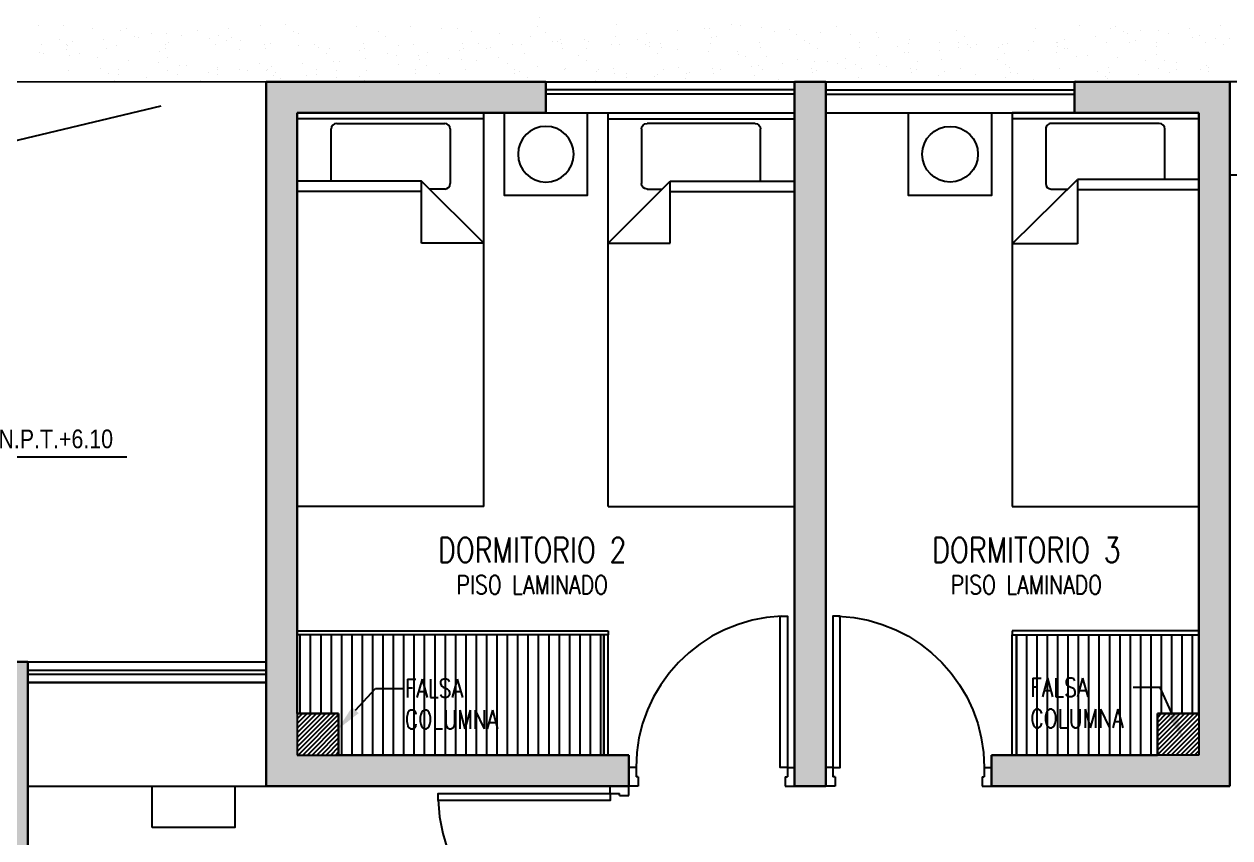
# Model space of a CAD drawing. Header units: millimetres. Extents: x 98 to 155, y -181 to 127.
# Drawn here: x 101.83 to 107.64, y 119.46 to 123.39 of the extents above; entities that cross this region are included whole.
import ezdxf
from ezdxf import colors
from ezdxf.entities.mleader import LeaderData, LeaderLine
from ezdxf.enums import TextEntityAlignment as Align
from ezdxf.math import Vec2, Vec3
from ezdxf.xclip import XClip

# ---------------------------------------------------------------- set-up
doc = ezdxf.new("R2010")
doc.units = ezdxf.units.MM
doc.header["$LTSCALE"] = 15
doc.header["$XCLIPFRAME"] = 2
for name, pattern in [('ACAD_ISO07W100', [3, 0, -3]), ('HIDDEN', [0.375, 0.25, -0.125]), ('HIDDEN2', [0.1875, 0.125, -0.0625]), ('X-REF_DP_Arquitectura$0$HIDDEN', [0.375, 0.25, -0.125])]:
    doc.linetypes.add(name, pattern=pattern)
doc.layers.get('0').update_dxf_attribs({"color": 250})
for name, color, linetype in [('A-HATCH', 250, 'Continuous'), ('A-MOBILIARIO', 250, 'Continuous'), ('A-MURO BAJO', 250, 'Continuous'), ('A-NIVELES-NPT', 252, 'Continuous'), ('A-PROYECCIONES', 250, 'HIDDEN'), ('A-TEXTO-ACABADO PISO', 250, 'Continuous'), ('A_50_TextoAmbiente', 252, 'Continuous'), ('A_50_TextoIndicaciones', 250, 'Continuous'), ('A_50_Vigas', 250, 'X-REF_DP_Arquitectura$0$HIDDEN'), ('A_60_HatchEstructuras', 250, 'Continuous'), ('DLP_MOBILIARIO FIJO', 250, 'Continuous'), ('DLP_VERDE', 250, 'Continuous')]:
    doc.layers.add(name, color=color, linetype=linetype)
doc.layers.add('A-MUROS', color=252, linetype='Continuous', lineweight=30)
doc.layers.add('A_20_Estructuras', color=250, linetype='Continuous', lineweight=18)
doc.styles.add('R80', font='ARIALN.TTF', dxfattribs={"height": 2.03})
doc.styles.add('ROMANS', font='romans.shx', dxfattribs={"width": 0.8})

# ---------------------------------------------------------------- blocks, each defined once
blk = doc.blocks.new('A$C9f73720c')
at = {"layer": 'A-MURO BAJO', "ltscale": 0.5}
blk.add_line((38.6806, 135.043, 0), (36.6799, 126.098, 0), dxfattribs=at)
at = {"layer": 'A-PROYECCIONES'}
blk.add_line((38.8761, 87.8303, 0), (38.1838, 142.0709, 0), dxfattribs=at)
at = {"layer": 'DLP_VERDE', "linetype": 'Continuous'}
for p, q in [((38.66, 134.3313), (38.66, 134.3313)), ((38.6696, 134.3474), (38.6696, 134.3474)), ((38.7044, 134.3333), (38.7044, 134.3333)), ((38.7998, 134.3245), (38.7998, 134.3245)), ((38.5531, 134.2305), (38.5531, 134.2305)), ((38.6262, 134.2097), (38.6262, 134.2097)), ((38.6571, 134.2168), (38.6571, 134.2168)), ((38.6756, 134.2107), (38.6756, 134.2107)), ((38.6791, 134.2139), (38.6791, 134.2139)), ((38.71, 134.2423), (38.71, 134.2423)), ((38.7725, 134.2103), (38.7725, 134.2103)), ((38.6219, 134.1615), (38.6219, 134.1615)), ((38.6867, 134.1832), (38.6867, 134.1832)), ((38.4977, 134.0477), (38.4977, 134.0477)), ((38.5321, 134.0792), (38.5321, 134.0792)), ((38.5856, 134.0808), (38.5856, 134.0808)), ((38.62, 134.031), (38.62, 134.031)), ((38.6644, 134.0329), (38.6644, 134.0329)), ((38.729, 134.0726), (38.729, 134.0726)), ((38.4602, 134.024), (38.4602, 134.024)), ((38.4829, 133.9996), (38.4829, 133.9996)), ((38.505, 133.9967), (38.505, 133.9967)), ((38.624, 133.9811), (38.624, 133.9811)), ((38.5401, 133.9367), (38.5401, 133.9367)), ((38.6884, 133.9437), (38.6884, 133.9437)), ((38.6907, 133.915), (38.6907, 133.915)), ((38.4379, 133.8737), (38.4379, 133.8737)), ((38.6369, 133.8657), (38.6369, 133.8657)), ((38.6467, 133.8828), (38.6467, 133.8828)), ((38.4967, 133.7989), (38.4967, 133.7989)), ((38.643, 133.7995), (38.643, 133.7995)), ((38.4498, 133.7639), (38.4498, 133.7639)), ((38.5127, 133.7519), (38.5127, 133.7519)), ((38.5471, 133.7834), (38.5471, 133.7834)), ((38.5538, 133.7502), (38.5538, 133.7502)), ((38.5758, 133.7473), (38.5758, 133.7473)), ((38.4202, 133.7236), (38.4202, 133.7236)), ((38.459, 133.7027), (38.459, 133.7027)), ((38.58, 133.7306), (38.58, 133.7306)), ((38.6244, 133.7325), (38.6244, 133.7325)), ((38.456, 133.67), (38.456, 133.67)), ((38.5995, 133.6618), (38.5995, 133.6618)), ((38.3535, 133.5714), (38.3535, 133.5714)), ((38.3692, 133.6204), (38.3692, 133.6204)), ((38.398, 133.5733), (38.398, 133.5733)), ((38.6067, 133.5824), (38.6067, 133.5824)), ((38.3796, 133.533), (38.3796, 133.533)), ((38.4017, 133.5301), (38.4017, 133.5301)), ((38.4106, 133.5259), (38.4106, 133.5259)), ((38.5207, 133.5144), (38.5207, 133.5144)), ((38.5589, 133.5329), (38.5589, 133.5329)), ((38.5277, 133.4562), (38.5277, 133.4562)), ((38.5621, 133.4877), (38.5621, 133.4877)), ((38.3802, 133.4232), (38.3802, 133.4232)), ((38.474, 133.4069), (38.474, 133.4069)), ((38.5134, 133.3888), (38.5134, 133.3888)), ((38.54, 133.4302), (38.54, 133.4302)), ((38.5845, 133.4321), (38.5845, 133.4321)), ((38.3672, 133.3881), (38.3672, 133.3881)), ((38.3465, 133.2972), (38.3465, 133.2972)), ((38.3498, 133.2931), (38.3498, 133.2931)), ((38.358, 133.2729), (38.358, 133.2729)), ((38.3842, 133.3246), (38.3842, 133.3246)), ((38.4505, 133.2835), (38.4505, 133.2835)), ((38.4725, 133.2806), (38.4725, 133.2806)), ((38.5667, 133.282), (38.5667, 133.282)), ((38.296, 133.2438), (38.296, 133.2438)), ((38.3136, 133.271), (38.3136, 133.271)), ((38.3265, 133.2592), (38.3265, 133.2592)), ((38.47, 133.251), (38.47, 133.251)), ((38.5428, 133.1604), (38.5428, 133.1604)), ((38.2811, 133.1151), (38.2811, 133.1151)), ((38.3402, 133.1228), (38.3402, 133.1228)), ((38.4294, 133.1221), (38.4294, 133.1221)), ((38.489, 133.1111), (38.489, 133.1111)), ((38.5001, 133.1298), (38.5001, 133.1298)), ((38.2763, 133.0663), (38.2763, 133.0663)), ((38.2984, 133.0634), (38.2984, 133.0634)), ((38.4174, 133.0478), (38.4174, 133.0478)), ((38.3648, 132.9973), (38.3648, 132.9973)), ((38.3992, 133.0289), (38.3992, 133.0289)), ((38.2376, 132.9773), (38.2376, 132.9773)), ((38.2736, 132.9706), (38.2736, 132.9706)), ((38.3111, 132.9481), (38.3111, 132.9481)), ((38.318, 132.9726), (38.318, 132.9726)), ((38.3839, 132.978), (38.3839, 132.978)), ((38.2213, 132.8658), (38.2213, 132.8658)), ((38.1868, 132.8343), (38.1868, 132.8343)), ((38.197, 132.8484), (38.197, 132.8484)), ((38.2432, 132.8306), (38.2432, 132.8306)), ((38.3002, 132.8225), (38.3002, 132.8225)), ((38.3405, 132.8402), (38.3405, 132.8402)), ((38.3472, 132.8169), (38.3472, 132.8169)), ((38.3692, 132.814), (38.3692, 132.814)), ((38.4601, 132.8294), (38.4601, 132.8294)), ((38.2998, 132.7113), (38.2998, 132.7113)), ((38.3798, 132.7016), (38.3798, 132.7016)), ((38.4142, 132.7331), (38.4142, 132.7331)), ((38.2336, 132.6702), (38.2336, 132.6702)), ((38.278, 132.6722), (38.278, 132.6722)), ((38.3261, 132.6523), (38.3261, 132.6523)), ((38.1731, 132.5997), (38.1731, 132.5997)), ((38.1951, 132.5968), (38.1951, 132.5968)), ((38.3141, 132.5811), (38.3141, 132.5811)), ((38.4027, 132.5742), (38.4027, 132.5742)), ((38.2019, 132.5385), (38.2019, 132.5385)), ((38.2363, 132.57), (38.2363, 132.57)), ((38.2544, 132.5672), (38.2544, 132.5672)), ((38.2602, 132.5221), (38.2602, 132.5221)), ((38.1481, 132.4893), (38.1481, 132.4893)), ((38.211, 132.4294), (38.211, 132.4294)), ((38.3572, 132.4301), (38.3572, 132.4301)), ((38.1399, 132.3639), (38.1399, 132.3639)), ((38.1936, 132.3699), (38.1936, 132.3699)), ((38.238, 132.3718), (38.238, 132.3718)), ((38.2439, 132.3502), (38.2439, 132.3502)), ((38.266, 132.3473), (38.266, 132.3473)), ((38.3411, 132.3566), (38.3411, 132.3566)), ((38.1703, 132.3005), (38.1703, 132.3005)), ((38.3138, 132.2923), (38.3138, 132.2923)), ((38.2169, 132.2428), (38.2169, 132.2428)), ((38.2513, 132.2743), (38.2513, 132.2743)), ((38.1632, 132.1935), (38.1632, 132.1935)), ((38.2202, 132.2217), (38.2202, 132.2217)), ((38.0698, 132.133), (38.0698, 132.133)), ((38.0734, 132.1112), (38.0734, 132.1112)), ((38.0918, 132.1301), (38.0918, 132.1301)), ((38.1249, 132.1564), (38.1249, 132.1564)), ((38.2108, 132.1144), (38.2108, 132.1144)), ((38.2732, 132.1634), (38.2732, 132.1634)), ((38.0389, 132.0797), (38.0389, 132.0797)), ((38.1536, 132.0695), (38.1536, 132.0695)), ((38.198, 132.0714), (38.198, 132.0714)), ((38.0814, 132.0186), (38.0814, 132.0186)), ((38.2277, 132.0193), (38.2277, 132.0193)), ((38.2319, 131.947), (38.2319, 131.947)), ((38.2663, 131.9785), (38.2663, 131.9785)), ((38.0366, 131.8972), (38.0366, 131.8972)), ((38.0408, 131.8898), (38.0408, 131.8898)), ((38.1406, 131.8836), (38.1406, 131.8836)), ((38.1627, 131.8807), (38.1627, 131.8807)), ((38.1782, 131.8977), (38.1782, 131.8977)), ((38.1802, 131.9213), (38.1802, 131.9213)), ((38.1843, 131.8815), (38.1843, 131.8815)), ((37.9537, 131.7621), (37.9537, 131.7621)), ((38.054, 131.7839), (38.054, 131.7839)), ((38.0884, 131.8155), (38.0884, 131.8155)), ((38.1136, 131.7691), (38.1136, 131.7691)), ((38.158, 131.771), (38.158, 131.771)), ((37.9954, 131.7456), (37.9954, 131.7456)), ((38.0002, 131.7347), (38.0002, 131.7347)), ((38.1436, 131.7527), (38.1436, 131.7527)), ((37.9665, 131.6664), (37.9665, 131.6664)), ((37.9885, 131.6635), (37.9885, 131.6635)), ((38.1075, 131.6478), (38.1075, 131.6478)), ((37.9315, 131.6118), (37.9315, 131.6118)), ((37.9519, 131.6078), (37.9519, 131.6078)), ((38.0982, 131.6085), (38.0982, 131.6085)), ((38.1402, 131.6209), (38.1402, 131.6209)), ((38.1932, 131.602), (38.1932, 131.602)), ((37.9113, 131.479), (37.9113, 131.479)), ((38.0548, 131.4707), (38.0548, 131.4707)), ((38.069, 131.4882), (38.069, 131.4882)), ((38.1034, 131.5197), (38.1034, 131.5197)), ((38.118, 131.4707), (38.118, 131.4707)), ((37.9137, 131.4617), (37.9137, 131.4617)), ((37.9333, 131.4306), (37.9333, 131.4306)), ((38.0152, 131.4389), (38.0152, 131.4389)), ((38.0373, 131.4169), (38.0373, 131.4169)), ((38.0594, 131.414), (38.0594, 131.414)), ((38.0736, 131.4687), (38.0736, 131.4687)), ((37.9255, 131.3566), (37.9255, 131.3566)), ((37.8471, 131.3095), (37.8471, 131.3095)), ((37.8658, 131.3348), (37.8658, 131.3348)), ((37.891, 131.3251), (37.891, 131.3251)), ((37.8915, 131.3115), (37.8915, 131.3115)), ((38.0141, 131.3419), (38.0141, 131.3419)), ((38.1002, 131.3206), (38.1002, 131.3206)), ((37.8224, 131.1971), (37.8224, 131.1971)), ((37.8632, 131.1997), (37.8632, 131.1997)), ((37.8852, 131.1968), (37.8852, 131.1968)), ((37.9687, 131.1977), (37.9687, 131.1977)), ((38.0042, 131.1811), (38.0042, 131.1811)), ((38.084, 131.1924), (38.084, 131.1924)), ((37.8737, 131.1614), (37.8737, 131.1614)), ((38.0303, 131.1432), (38.0303, 131.1432)), ((38.0336, 131.1683), (38.0336, 131.1683)), ((38.078, 131.1703), (38.078, 131.1703)), ((37.8071, 131.0091), (37.8071, 131.0091)), ((37.8515, 131.0111), (37.8515, 131.0111)), ((37.9061, 131.0294), (37.9061, 131.0294)), ((37.9252, 131.06), (37.9252, 131.06)), ((37.9405, 131.0609), (37.9405, 131.0609)), ((38.0602, 131.0202), (38.0602, 131.0202)), ((38.0715, 131.0606), (38.0715, 131.0606)), ((37.83, 130.9639), (37.83, 130.9639)), ((37.8523, 130.9801), (37.8523, 130.9801)), ((37.934, 130.9502), (37.934, 130.9502)), ((37.9561, 130.9473), (37.9561, 130.9473)), ((37.7625, 130.8978), (37.7625, 130.8978)), ((37.8846, 130.9311), (37.8846, 130.9311)), ((38.0281, 130.9229), (38.0281, 130.9229)), ((37.8338, 130.861), (37.8338, 130.861)), ((37.9936, 130.868), (37.9936, 130.868)), ((37.8392, 130.7869), (37.8392, 130.7869)), ((37.9874, 130.794), (37.9874, 130.794)), ((37.7599, 130.733), (37.7599, 130.733)), ((37.7819, 130.7301), (37.7819, 130.7301)), ((37.9009, 130.7145), (37.9009, 130.7145)), ((37.9211, 130.7336), (37.9211, 130.7336)), ((37.9555, 130.7651), (37.9555, 130.7651)), ((37.7671, 130.7088), (37.7671, 130.7088)), ((37.8115, 130.7107), (37.8115, 130.7107)), ((37.8673, 130.6843), (37.8673, 130.6843)), ((37.7775, 130.6021), (37.7775, 130.6021)), ((37.7957, 130.6492), (37.7957, 130.6492)), ((37.942, 130.6498), (37.942, 130.6498)), ((37.7431, 130.5705), (37.7431, 130.5705)), ((37.7938, 130.5606), (37.7938, 130.5606)), ((37.9536, 130.5676), (37.9536, 130.5676)), ((37.6894, 130.5213), (37.6894, 130.5213)), ((37.7267, 130.4973), (37.7267, 130.4973)), ((37.7551, 130.5203), (37.7551, 130.5203)), ((37.8307, 130.4836), (37.8307, 130.4836)), ((37.8528, 130.4807), (37.8528, 130.4807)), ((37.8985, 130.5121), (37.8985, 130.5121)), ((37.7096, 130.3762), (37.7096, 130.3762)), ((37.7271, 130.4084), (37.7271, 130.4084)), ((37.7715, 130.4103), (37.7715, 130.4103)), ((37.8579, 130.3832), (37.8579, 130.3832)), ((37.8824, 130.3886), (37.8824, 130.3886)), ((37.7926, 130.3063), (37.7926, 130.3063)), ((37.6566, 130.2664), (37.6566, 130.2664)), ((37.6786, 130.2635), (37.6786, 130.2635)), ((37.7538, 130.2602), (37.7538, 130.2602)), ((37.7582, 130.2748), (37.7582, 130.2748)), ((37.7976, 130.2478), (37.7976, 130.2478)), ((37.6662, 130.2384), (37.6662, 130.2384)), ((37.7044, 130.2255), (37.7044, 130.2255)), ((37.8125, 130.2391), (37.8125, 130.2391)), ((37.6146, 130.1432), (37.6146, 130.1432)), ((37.5802, 130.1117), (37.5802, 130.1117)), ((37.6256, 130.1095), (37.6256, 130.1095)), ((37.6871, 130.108), (37.6871, 130.108)), ((37.7316, 130.1099), (37.7316, 130.1099)), ((37.769, 130.1013), (37.769, 130.1013)), ((37.6234, 130.0306), (37.6234, 130.0306)), ((37.7275, 130.0169), (37.7275, 130.0169)), ((37.5801, 129.9654), (37.5801, 129.9654)), ((37.7138, 129.9598), (37.7138, 129.9598)), ((37.7284, 129.9724), (37.7284, 129.9724)), ((37.7495, 130.014), (37.7495, 130.014)), ((37.7732, 129.979), (37.7732, 129.979)), ((37.8076, 130.0105), (37.8076, 130.0105)), ((37.7194, 129.9298), (37.7194, 129.9298)), ((37.6296, 129.8475), (37.6296, 129.8475)), ((37.5367, 129.8276), (37.5367, 129.8276)), ((37.5533, 129.7997), (37.5533, 129.7997)), ((37.5753, 129.7968), (37.5753, 129.7968)), ((37.5952, 129.8159), (37.5952, 129.8159)), ((37.6472, 129.8076), (37.6472, 129.8076)), ((37.6829, 129.8283), (37.6829, 129.8283)), ((37.6916, 129.8096), (37.6916, 129.8096)), ((37.5415, 129.7667), (37.5415, 129.7667)), ((37.6943, 129.7812), (37.6943, 129.7812)), ((37.496, 129.6987), (37.496, 129.6987)), ((37.6395, 129.6905), (37.6395, 129.6905)), ((37.6738, 129.6595), (37.6738, 129.6595)), ((37.7345, 129.634), (37.7345, 129.634)), ((37.5202, 129.564), (37.5202, 129.564)), ((37.5989, 129.5616), (37.5989, 129.5616)), ((37.6242, 129.5503), (37.6242, 129.5503)), ((37.6447, 129.5517), (37.6447, 129.5517)), ((37.4473, 129.5003), (37.4473, 129.5003)), ((37.6072, 129.5072), (37.6072, 129.5072)), ((37.6103, 129.5202), (37.6103, 129.5202)), ((37.6462, 129.5474), (37.6462, 129.5474)), ((37.6516, 129.5092), (37.6516, 129.5092)), ((37.5565, 129.4709), (37.5565, 129.4709)), ((37.4667, 129.3887), (37.4667, 129.3887)), ((37.5534, 129.4175), (37.5534, 129.4175)), ((37.7017, 129.4245), (37.7017, 129.4245)), ((37.4251, 129.35), (37.4251, 129.35)), ((37.4323, 129.3571), (37.4323, 129.3571)), ((37.45, 129.3331), (37.45, 129.3331)), ((37.472, 129.3302), (37.472, 129.3302)), ((37.6338, 129.3591), (37.6338, 129.3591)), ((37.51, 129.2797), (37.51, 129.2797)), ((37.591, 129.3145), (37.591, 129.3145)), ((37.6563, 129.2804), (37.6563, 129.2804)), ((37.5672, 129.2069), (37.5672, 129.2069)), ((37.6116, 129.2088), (37.6116, 129.2088)), ((37.6253, 129.2244), (37.6253, 129.2244)), ((37.6597, 129.256), (37.6597, 129.256)), ((37.4073, 129.1999), (37.4073, 129.1999)), ((37.4694, 129.1508), (37.4694, 129.1508)), ((37.5715, 129.1752), (37.5715, 129.1752)), ((37.6128, 129.1426), (37.6128, 129.1426)), ((37.4169, 129.0973), (37.4169, 129.0973)), ((37.4817, 129.0929), (37.4817, 129.0929)), ((37.3407, 129.0477), (37.3407, 129.0477)), ((37.3851, 129.0496), (37.3851, 129.0496)), ((37.4473, 129.0614), (37.4473, 129.0614)), ((37.5209, 129.0836), (37.5209, 129.0836)), ((37.5429, 129.0807), (37.5429, 129.0807)), ((37.5938, 129.0587), (37.5938, 129.0587)), ((37.3936, 129.0121), (37.3936, 129.0121)), ((37.4239, 129.0067), (37.4239, 129.0067)), ((37.5722, 129.0137), (37.5722, 129.0137)), ((37.3467, 128.8664), (37.3467, 128.8664)), ((37.3673, 128.8995), (37.3673, 128.8995)), ((37.3687, 128.8635), (37.3687, 128.8635)), ((37.3805, 128.8689), (37.3805, 128.8689)), ((37.5267, 128.8696), (37.5267, 128.8696)), ((37.5272, 128.9065), (37.5272, 128.9065)), ((37.5716, 128.9084), (37.5716, 128.9084)), ((37.4877, 128.8478), (37.4877, 128.8478)), ((37.4968, 128.7971), (37.4968, 128.7971)), ((37.4624, 128.7656), (37.4624, 128.7656)), ((37.5538, 128.7583), (37.5538, 128.7583)), ((37.4833, 128.7318), (37.4833, 128.7318))]:
    blk.add_line(p, q, dxfattribs=at)
at = {"style": 'R80'}
for height, rotation, p in [(0.09, 0.00902, (39.554, 141.0046, 0)), (0.09, 0.00902, (45.7984, 139.3226, 0)), (0.09, 0.00902, (50.4634, 135.3578, 0)), (0.09, 0.00902, (41.9784, 129.0436, 0)), (0.09, 0.00902, (37.8409, 128.6089, 0)), (0.09, 0.00902, (35.483, 116.3582, 0)), (0.09, 0.00902, (63.0395, 116.3253, 0)), (0.09, 0.00902, (38.5607, 113.6321, 0)), (0.09, 0.00902, (45.1292, 84.3757, 0)), (0.09, 0.00902, (43.9111, 83.9335, 0)), (0.09, 0.00902, (43.1485, 83.401, 0)), (0.09, 0.00902, (28.0067, 80.1071, 0)), (0.09, 0.00902, (44.3753, 79.9046, 0)), (0.09, 0.00902, (55.151, 79.2173, 0)), (0.09, 0.00902, (38.2608, 76.0049)), (0.09, 0.00902, (39.0036, 75.5558)), (0.09, 0.00902, (27.5137, 75.2133, 0)), (0.09, 0.00902, (27.5137, 75.2133, 0)), (0.09, 0.00902, (39.8519, 75.1543)), (0.09, 0.00902, (25.3599, 70.2709, 0)), (0.09, 0.00902, (32.1646, 69.192, 0)), (0.09, 0.00902, (32.1646, 69.192, 0)), (0.09, 0.00902, (26.9947, 68.6392, 0)), (0.09, 0.00902, (59.8504, 67.3859, 0)), (0.09, 0.00902, (24.839, 65.5107, 0)), (0.09, 0.00902, (24.839, 65.5107, 0)), (0.09, 0.00902, (33.5008, 60.261, 0)), (0.09, 0.00902, (33.5008, 60.261, 0)), (0.09, 347.39076, (17.1069, 59.2726, 0)), (0.09, 0.00902, (26.4708, 59.2035, 0)), (0.09, 0.00902, (26.4708, 59.2035, 0)), (0.09, 0.00902, (23.1216, 58.7685, 0)), (0.09, 0.00902, (23.1216, 58.7685, 0)), (0.09, 0.00902, (27.6632, 55.3959, 0)), (0.09, 0.00902, (27.6632, 55.3959, 0)), (0.09, 0.00902, (22.2239, 54.9818, 0)), (0.09, 0.00902, (22.2239, 54.9818, 0)), (0.09, 0.00902, (65.7174, 53.5803, 0)), (0.09, 0.00902, (38.377, 51.7166, 0)), (0.09, 0.00902, (38.377, 51.7166, 0)), (0.09, 0.00902, (21.0294, 51.3767, 0)), (0.09, 0.00902, (21.0294, 51.3767, 0)), (0.09, 0.00902, (29.4091, 50.8876, 0)), (0.09, 0.00902, (29.4091, 50.8876, 0)), (0.09, 0.00902, (22.5184, 48.0808, 0)), (0.09, 0.00902, (22.5184, 48.0808, 0)), (0.09, 0.00902, (32.8305, 47.9478, 0)), (0.09, 0.00902, (38.6414, 47.9238, 0)), (0.09, 1.55763, (45.5013, 47.0033, 0)), (0.09, 1.55763, (45.5013, 47.0033, 0)), (0.09, 1.55763, (42.9613, 45.8781, 0)), (0.09, 0.00902, (31.2252, 43.4352, 0)), (0.09, 0.00902, (31.2252, 43.4352, 0)), (0.09, 0.00902, (24.8291, 43.3056, 0)), (0.09, 0.00902, (24.8291, 43.3056, 0)), (0.09, 0.00902, (28.8684, 42.6092, 0)), (0.09, 0.00902, (28.8684, 42.6092, 0)), (0.09, 0.00902, (46.0815, 42.4048, 0)), (0.09, 0.00902, (19.0307, 42.0559, 0)), (0.09, 0.00902, (19.0307, 42.0559, 0)), (0.09, 0.00902, (70.9067, 41.0329, 0)), (0.09, 0.00902, (22.7765, 38.7407, 0)), (0.09, 0.00902, (22.7765, 38.7407, 0)), (0.09, 0.00902, (17.8952, 37.4624, 0)), (0.09, 0.00902, (17.8952, 37.4624, 0)), (0.09, 0.00902, (25.8226, 33.2142, 0)), (0.09, 0.00902, (21.5027, 31.2754, 0)), (0.1403, 0.00902, (43.0178, 29.8778, 0)), (0.09, 0.00902, (24.3978, 29.2659, 0)), (0.09, 0.00902, (49.7565, 29.0287, 0)), (0.09, 0.00902, (16.51, 28.4123, 0)), (0.09, 0.00902, (16.51, 28.4123, 0)), (0.09, 0.00902, (40.7946, 24.893, 0)), (0.09, 0.00902, (18.1268, 23.6374, 0)), (0.09, 0.00902, (20.346, 20.3291, 0)), (0.09, 0.00902, (38.3365, 19.4632, 0)), (0.09, 0.00902, (18.2869, 15.9828, 0)), (0.09, 0.00902, (36.6694, 12.5977, 0)), (0.09, 337.79984, (24.7536, 11.2334, 0)), (0.09, 0.00902, (33.5928, 10.3508, 0)), (0.09, 337.79984, (21.6109, 10.1247, 0)), (0.09, 337.79984, (16.5605, 9.5998, 0)), (0.09, 337.79984, (29.9414, 8.9534, 0)), (0.09, 337.79984, (31.6402, 7.9561, 0)), (0.09, 337.79984, (26.736, 7.7966, 0)), (0.09, 337.79984, (32.0288, 7.0232, 0)), (0.09, 0.00902, (16.5347, 5.5678, 0)), (0.09, 0.00902, (23.3239, 5.5763, 0)), (0.09, 0.00902, (34.4718, 3.6379, 0))]:
    blk.add_attdef('N.P.T.+0.00', text='', height=height, rotation=rotation, dxfattribs=at).set_placement(p, align=Align.MIDDLE_CENTER)
for p in [(49.9263, 138.2431, 0), (56.6904, 136.252, 0), (60.5336, 135.5237, 0), (42.6322, 135.1839), (58.3591, 133.6514, 0), (46.2516, 126.9171), (67.6439, 125.1529), (62.2762, 107.4327), (41.3341, 103.0918, 0), (58.4477, 100.4887, -0.2526), (35.1548, 97.8545, 0), (58.3053, 94.9071, 0), (31.2618, 93.9445, 0), (38.1161, 91.318), (54.6279, 88.218, 0), (17.9393, 86.8861, 0), (34.7444, 85.6148, 0), (54.6869, 83.8861, 0), (35.5048, 81.4636, 0), (34.6534, 76.9929, 0), (59.6668, 73.2509), (40.4113, 65.8421, 0), (43.5611, 65.2125, 0), (64.4681, 61.3857), (43.9111, 51.4927, 0), (32.9744, 51.0828, 0), (48.0327, 50.0735, 0), (69.3242, 50.0814, 0), (52.9599, 39.4701, 0), (74.4159, 35.7467, 0)]:
    blk.add_attdef('N.P.T.+0.00', text='', height=0.2109, dxfattribs=at).set_placement(p, align=Align.MIDDLE_CENTER)
blk = doc.blocks.new('ESTRUC_P1')
at = {"layer": 'A_60_HatchEstructuras'}
h = blk.add_hatch(color=256, dxfattribs=at)
h.dxf.hatch_style = 1
h.paths.add_polyline_path([(4.65, 0), (3.9, 0), (3.9, -0.15), (4.5, -0.15), (4.5, -3.25), (3.5, -3.25), (3.5, -3.4), (4.65, -3.4)])
h.paths.add_polyline_path([(2.7, 0), (2.55, 0), (2.55, -3.4), (2.7, -3.4)])
h.paths.add_polyline_path([(1.75, -3.25), (0.15, -3.25), (0.15, -0.15), (1.35, -0.15), (1.35, 0), (0, 0), (0, -3.4), (1.75, -3.4)])
h = blk.add_hatch(color=256, dxfattribs=at)
h.dxf.hatch_style = 1
h.paths.add_polyline_path([(7.5001, -6.85), (4.65, -6.85), (4.65, -4.3), (4.5, -4.3), (4.5, -6.85), (1.75, -6.85), (1.75, -6.25), (1.6, -6.25), (1.6, -6.85), (-1.15, -6.85), (-1.15, -2.8), (-1.35, -2.8), (-1.35, -11.05), (-1.15, -11.05), (-1.15, -7), (1.6, -7), (1.6, -7.6), (1.75, -7.6), (1.75, -7), (4.5, -7), (4.5, -9.55), (4.65, -9.55), (4.65, -7), (7.5001, -7)])
h.paths.add_polyline_path([(3.3, -4.45), (3.75, -4.45), (3.75, -4.3), (1.6, -4.3), (1.6, -5.5), (1.7468, -5.5), (1.75, -5.5), (1.75, -4.45), (3.1, -4.45), (3.1, -6.05), (3.3, -6.05)], flags=17)
h.paths.add_polyline_path([(3.3, -7.8), (3.1, -7.8), (3.1, -9.4), (1.75, -9.4), (1.75, -8.35), (1.6, -8.35), (1.6, -9.55), (3.75, -9.55), (3.75, -9.4), (3.3, -9.4)], flags=17)
at = {"layer": 'A_20_Estructuras'}
for points in [[(1.75, -3.25), (0.15, -3.25), (0.15, -0.15), (1.35, -0.15), (1.35, 0), (0, 0), (0, -3.4), (1.75, -3.4)], [(2.7, 0), (2.55, 0), (2.55, -3.4), (2.7, -3.4)], [(4.65, 0), (3.9, 0), (3.9, -0.15), (4.5, -0.15), (4.5, -3.25), (3.5, -3.25), (3.5, -3.4), (4.65, -3.4)], [(7.5001, -6.85), (4.65, -6.85), (4.65, -4.3), (4.5, -4.3), (4.5, -6.85), (1.75, -6.85), (1.75, -6.25), (1.6, -6.25), (1.6, -6.85), (-1.15, -6.85), (-1.15, -2.8), (-1.35, -2.8), (-1.35, -11.05), (-1.15, -11.05), (-1.15, -7), (1.6, -7), (1.6, -7.6), (1.75, -7.6), (1.75, -7), (4.5, -7), (4.5, -9.55), (4.65, -9.55), (4.65, -7), (7.5001, -7)]]:
    blk.add_lwpolyline(points, close=True, dxfattribs=at)
at = {"layer": 'A_50_Vigas'}
for p, q in [((2.7, 0), (3.9, 0)), ((1.35, 0), (2.55, 0)), ((4.65, -0.45), (7.35, -0.45)), ((-1.15, -2.8), (0, -2.8))]:
    blk.add_line(p, q, dxfattribs=at)
blk = doc.blocks.new('A$C77AB7FBD')
at = {"linetype": 'Continuous'}
for p, q in [((0, 0), (0, 1.9)), ((0.9, 1.9), (0, 1.9)), ((0.9, 1.87), (0, 1.87)), ((0.9, 0), (0.9, 1.9)), ((0.164, 1.57), (0.164, 1.8219)), ((0.1908, 1.8487), (0.7119, 1.8487)), ((0.7386, 1.8219), (0.7386, 1.5585)), ((0.6, 1.57), (0, 1.57)), ((0.6, 1.52), (0, 1.52)), ((0.6, 1.27), (0.6, 1.57)), ((0.9, 1.27), (0.6, 1.57)), ((0.7119, 1.5317), (0.6383, 1.5317)), ((0.9, 1.27), (0.6, 1.27)), ((0.9, 0), (0, 0))]:
    blk.add_line(p, q, dxfattribs=at)
for centre, start, end in [((0.1908, 1.8219), 90, 180), ((0.7119, 1.8219), 0, 90), ((0.7119, 1.5585), 270, 0)]:
    blk.add_arc(centre, 0.0267, start, end, dxfattribs=at)
blk = doc.blocks.new('A$C2EBA15F5')
blk.add_lwpolyline([(0, 0.4), (0, 0), (0.4, 0), (0.4, 0.4)], close=True)
blk.add_circle((0.2, 0.2), 0.1344)
blk = doc.blocks.new('CAMA PROYECCION')
for p, q in [((37.495, 40.6423, 0), (37.495, 38.771, 0)), ((38.3949, 40.6423, 0), (37.495, 40.6423, 0)), ((38.3949, 38.771, 0), (38.3949, 40.6423, 0)), ((38.0806, 39.3741, 0), (38.3949, 39.3741, 0)), ((38.3949, 39.3741, 0), (38.0806, 39.0644, 0)), ((38.0806, 39.0644, 0), (38.0806, 39.3741, 0)), ((38.0806, 39.1133, 0), (37.495, 39.1133, 0)), ((38.2069, 39.1106, 0), (38.1275, 39.1106, 0)), ((37.495, 39.0644, 0), (38.0806, 39.0644, 0)), ((37.659, 39.0644, 0), (37.659, 38.8203, 0)), ((38.2336, 38.8203, 0), (38.2336, 39.0838, 0)), ((37.495, 38.7423, 0), (37.495, 38.9974, 0)), ((38.3949, 38.7423, 0), (38.3949, 38.9974, 0)), ((37.495, 38.771, 0), (38.3949, 38.771, 0)), ((37.6857, 38.7936, 0), (38.2069, 38.7936, 0)), ((37.495, 38.7423, 0), (38.3949, 38.7423, 0))]:
    blk.add_line(p, q)
at = {"elevation": 0}
blk.add_lwpolyline([(38.495, 38.7423), (38.495, 39.1423), (38.895, 39.1423), (38.895, 38.7423)], close=True, dxfattribs=at)
blk.add_circle((38.695, 38.9423, 0), 0.1344)
for centre, start, end in [((38.2069, 39.0838, 0), 0, 90), ((37.6857, 38.8203, 0), 180, 270), ((38.2069, 38.8203, 0), 270, 0)]:
    blk.add_arc(centre, 0.0267, start, end)
blk = doc.blocks.new('*U144')
for p, q in [((0.01, 0.755), (0.01, 0.8)), ((0.1, 0.765), (0.055, 0.765)), ((0.055, 0.755), (0.055, 0.765)), ((0.1, 0.765), (0.1, 0.8)), ((0.055, 0.755), (0.01, 0.755)), ((0.055, 0.045), (0.01, 0.045)), ((0.01, 0.045), (0.01, 0)), ((0.055, 0.045), (0.055, 0.035)), ((0.1, 0.035), (0.055, 0.035)), ((0.1, 0.035), (0.1, 0))]:
    blk.add_line(p, q)
blk.add_lwpolyline([(0.83, 0.07), (0.83, 0.035), (0.1, 0.035), (0.1, 0.07)], close=True)
at = {"linetype": 'HIDDEN2'}
blk.add_arc((0.0996, 0.034), 0.731, 2.23015, 89.96723, dxfattribs=at)
blk = doc.blocks.new('*U145')
for p, q in [((0.01, 0.855), (0.01, 0.9)), ((0.1, 0.865), (0.1, 0.9)), ((0.055, 0.855), (0.01, 0.855)), ((0.1, 0.865), (0.055, 0.865)), ((0.055, 0.855), (0.055, 0.865)), ((0.055, 0.045), (0.01, 0.045)), ((0.01, 0.045), (0.01, 0)), ((0.055, 0.045), (0.055, 0.035)), ((0.1, 0.035), (0.055, 0.035)), ((0.1, 0.035), (0.1, 0))]:
    blk.add_line(p, q)
blk.add_lwpolyline([(0.93, 0.07), (0.93, 0.035), (0.1, 0.035), (0.1, 0.07)], close=True)
at = {"linetype": 'HIDDEN2'}
blk.add_arc((0.0995, 0.0339), 0.8311, 2.23015, 89.96723, dxfattribs=at)
blk = doc.blocks.new('SIM NIVEL PLANTA')
at = {"linetype": 'Continuous'}
h = blk.add_hatch(dxfattribs=at)
h.set_pattern_fill('_USER', color=256, scale=0.089997, angle=45, style=0, pattern_type=0)
h.set_pattern_definition([(45, (31854.49523, 23864.84028), (-0.06363728001, 0.06363728001), [])])
h.paths.add_polyline_path([(-17.33, 0), (-15.98, 0, 0.409209), (-17.33, 1.33)])
h.paths.add_polyline_path([(-18.68, 0, 0.004279), (-18.68, -0.02, 0.414214), (-17.33, -1.37), (-17.33, 0)])
for p, q in [((-17.33, -3.58), (-17.33, 3.34)), ((-2, 0), (-20, 0))]:
    blk.add_line(p, q)
blk.add_circle((-17.33, -0.02), 1.35, dxfattribs=at)
at = {"style": 'R80'}
blk.add_attdef('N.P.T.+0.00', text='', height=1.8, dxfattribs=at).set_placement((-8.87, 1.77), align=Align.MIDDLE_CENTER)

msp = doc.modelspace()

# ---------------------------------------------------------------- block references
at = {"linetype": 'ACAD_ISO07W100', "ltscale": 5}
ref = msp.add_blockref('A$C9f73720c', (241.452, 114.8591), dxfattribs=dict(at, rotation=102.6156181418625))
XClip(ref).set_block_clipping_path([(22.1542253106, 140.4101169162), (10.3600901397, 87.7136669306), (29.6608346476, 83.3939150368), (41.4549698184, 136.0903650224)])

# ---------------------------------------------------------------- next in the draw order: hatches: boundary and pattern name
at = {"layer": 'A-HATCH'}
h = msp.add_hatch(dxfattribs=at)
h.set_pattern_fill('ANSI31', color=256, scale=0.005)
h.set_pattern_definition([(45, (51.593203, 83.011606), (-0.01122532, 0.01122532), [])])
h.paths.add_polyline_path([(103.1432, 120.0616), (103.3432, 120.0616), (103.3432, 119.8616), (103.1432, 119.8616)])
h = msp.add_hatch(dxfattribs=at)
h.set_pattern_fill('ANSI31', color=256, scale=0.005)
h.set_pattern_definition([(45, (49.002237, 83.011606), (-0.01122532, 0.01122532), [])])
h.paths.add_polyline_path([(107.4932, 120.0616), (107.2932, 120.0616), (107.2932, 119.8616), (107.4932, 119.8616)])
at = {"layer": 'DLP_MOBILIARIO FIJO'}
h = msp.add_hatch(dxfattribs=at)
h.set_pattern_fill('_USER', color=256, scale=0.05, angle=270, pattern_type=0)
h.set_pattern_definition([(270, (-9440.79165, -4854.15421), (0.05, -9e-18), [])])
h.paths.add_polyline_path([(103.1432, 120.4416), (103.1432, 120.0616), (103.3432, 120.0616), (103.3432, 119.8616), (104.6232, 119.8616), (104.6232, 120.4416)])
h = msp.add_hatch(dxfattribs=at)
h.set_pattern_fill('_USER', color=256, scale=0.05, angle=270, pattern_type=0)
h.set_pattern_definition([(270, (36.613204, 120.44157), (0.05, -9e-18), [])])
h.paths.add_polyline_path([(107.4932, 120.4416), (106.6132, 120.4416), (106.6132, 119.8616), (107.2932, 119.8616), (107.2932, 120.0616), (107.4932, 120.0616)])

# ---------------------------------------------------------------- next in the draw order: linework, layer by layer
msp.add_line((110.3432, 123.1116), (107.6432, 123.1116))
at = {"layer": 'A-MOBILIARIO'}
for points in [[(102.9932, 119.7116), (102.9932, 120.2116), (101.8432, 120.2116), (101.8432, 119.7116)], [(102.4432, 119.5116), (102.4432, 119.7116), (102.8432, 119.7116), (102.8432, 119.5116)]]:
    msp.add_lwpolyline(points, close=True, dxfattribs=at)
at = {"layer": 'A-MURO BAJO'}
for p, q in [((104.3432, 123.1116), (105.5432, 123.1116)), ((105.6932, 123.1116), (106.8932, 123.1116)), ((104.3432, 122.9616), (105.5432, 122.9616)), ((105.6932, 122.9616), (106.8932, 122.9616)), ((101.8432, 120.3116), (102.9932, 120.3116)), ((101.8432, 120.2116), (102.9932, 120.2116))]:
    msp.add_line(p, q, dxfattribs=at)
at = {"layer": 'A-MUROS'}
for p, q in [((104.3432, 123.1116), (102.9932, 123.1116)), ((102.9932, 119.7116), (102.9932, 123.1116)), ((104.3432, 122.9616), (104.3432, 123.1116)), ((105.6932, 123.1116), (105.5432, 123.1116)), ((105.5432, 119.7116), (105.5432, 123.1116)), ((105.6932, 119.7116), (105.6932, 123.1116)), ((107.6432, 123.1116), (106.8932, 123.1116)), ((106.8932, 122.9616), (106.8932, 123.1116)), ((107.6432, 119.7116), (107.6432, 123.1116)), ((104.3432, 122.9616), (103.1432, 122.9616)), ((103.1432, 120.0616), (103.1432, 122.9616)), ((107.4932, 122.9616), (106.8932, 122.9616)), ((107.4932, 120.0616), (107.4932, 122.9616)), ((103.3432, 120.0616), (103.1432, 120.0616)), ((103.3432, 119.8616), (103.3432, 120.0616)), ((107.2932, 119.8616), (107.2932, 120.0616)), ((107.2932, 120.0616), (107.4932, 120.0616)), ((104.7432, 119.8616), (103.3432, 119.8616)), ((104.7432, 119.7116), (104.7432, 119.8616)), ((107.2932, 119.8616), (106.4932, 119.8616)), ((106.4932, 119.7116), (106.4932, 119.8616)), ((104.7432, 119.7116), (102.9932, 119.7116)), ((105.6932, 119.7116), (105.5432, 119.7116)), ((107.6432, 119.7116), (106.4932, 119.7116))]:
    msp.add_line(p, q, dxfattribs=at)
msp.add_lwpolyline([(104.5932, 116.2616), (101.8432, 116.2616), (101.8432, 120.3116), (101.6432, 120.3116), (101.6432, 112.0616), (101.8432, 112.0616), (101.8432, 116.1116), (104.5932, 116.1116)], dxfattribs=at)
at = {"layer": 'DLP_MOBILIARIO FIJO'}
for p, q in [((105.5432, 123.0716), (104.3432, 123.0716)), ((105.5432, 123.0516), (104.3432, 123.0516)), ((105.6932, 123.0716), (106.8932, 123.0716)), ((105.6932, 123.0516), (106.8932, 123.0516)), ((101.8432, 120.2716), (102.9932, 120.2716)), ((101.8432, 120.2516), (102.9932, 120.2516))]:
    msp.add_line(p, q, dxfattribs=at)
at = {"layer": 'DLP_MOBILIARIO FIJO', "elevation": 0}
for points in [[(104.6432, 120.4616), (104.6432, 120.4416), (103.1432, 120.4416), (103.1432, 120.4616)], [(104.6232, 119.8616), (104.6432, 119.8616), (104.6432, 120.4416), (104.6232, 120.4416)], [(106.5932, 120.4616), (106.5932, 120.4416), (107.4932, 120.4416), (107.4932, 120.4616)], [(106.6132, 119.8616), (106.5932, 119.8616), (106.5932, 120.4416), (106.6132, 120.4416)]]:
    msp.add_lwpolyline(points, close=True, dxfattribs=at)
at = {"layer": 'DLP_MOBILIARIO FIJO'}
for points in [[(103.1432, 119.8616), (104.6232, 119.8616), (104.6232, 120.4416), (103.1432, 120.4416)], [(107.4932, 119.8616), (106.6132, 119.8616), (106.6132, 120.4416), (107.4932, 120.4416)]]:
    msp.add_lwpolyline(points, close=True, dxfattribs=at)

# ---------------------------------------------------------------- next in the draw order: block references
msp.add_blockref('ESTRUC_P1', (102.9932, 123.1113))
at = {"layer": 'A-MOBILIARIO'}
msp.add_blockref('A$C77AB7FBD', (103.1432, 121.0616), dxfattribs=at)
at = {"layer": 'A-MOBILIARIO', "extrusion": (0, 0, -1), "zscale": -1}
msp.add_blockref('A$C2EBA15F5', (-104.5432, 122.5616), dxfattribs=at)
at = {"layer": 'A-MOBILIARIO', "xscale": -1}
msp.add_blockref('A$C77AB7FBD', (105.5432, 121.0616), dxfattribs=at)
at = {"layer": 'A-MOBILIARIO'}
for name, p, rotation in [('CAMA PROYECCION', (144.9882, 161.7039, 0), 180), ('*U144', (105.5432, 119.7016), 90.00000000000001), ('*U145', (104.7532, 119.7116), 180)]:
    msp.add_blockref(name, p, dxfattribs=dict(at, rotation=rotation))
at = {"layer": 'A-MOBILIARIO', "xscale": -1, "rotation": 270}
msp.add_blockref('*U144', (105.6932, 119.7016), dxfattribs=at)
at = {"layer": 'A-NIVELES-NPT', "xscale": 0.05, "yscale": 0.05, "zscale": 0.05}
msp.add_blockref('SIM NIVEL PLANTA', (102.4221, 121.2991), dxfattribs=at).add_auto_attribs({'N.P.T.+0.00': 'N.P.T.+6.10'})

# ---------------------------------------------------------------- next in the draw order: texts
at = {"layer": 'A-TEXTO-ACABADO PISO', "char_height": 0.09, "attachment_point": 2, "style": 'ROMANS'}
for insert in [(104.2774, 120.7282), (106.6614, 120.7282)]:
    msp.add_mtext_dynamic_manual_height_columns('PISO LAMINADO', width=1.20225, gutter_width=12.5, heights=[0], dxfattribs=dict(at, insert=insert))
at = {"layer": 'A_50_TextoAmbiente', "style": 'ROMANS', "width": 0.8}
for s, p in [('DORMITORIO 2', (104.2773, 120.7915)), ('DORMITORIO 3', (106.6616, 120.7915))]:
    msp.add_text(s, height=0.12, dxfattribs=at).set_placement(p, align=Align.CENTER)

# ---------------------------------------------------------------- next in the draw order: leaders
at = {"layer": 'A_50_TextoIndicaciones'}
ml = msp.add_multileader_mtext('Standard', dxfattribs=at)
ml.set_content('FALSA COLUMNA', color=256, style='ROMANS')
ml.set_leader_properties(color=7)
ml.build(insert=Vec2(0, 0))
ml.multileader.update_dxf_attribs({"dogleg_length": 1.3073, "arrow_head_size": 0.13, "scale": 0.1})
ctx = ml.context
ctx.base_point, ctx.scale, ctx.char_height, ctx.arrow_head_size, ctx.landing_gap_size, ctx.plane_origin = Vec3(103.6526, 120.1835), 0.1, 0.09, 0.13, 0.01, Vec3(103.438, 121.1668)
notes = []
notes.append((ctx, [(0, (1, 1, 0), (103.5218, 120.1835), (1, 0), 0.1307, [(0, [(103.3358, 119.9825)], 0, [])])]))
ctx.mtext.insert, ctx.mtext.width, ctx.mtext.defined_height, ctx.mtext.flow_direction = Vec3(103.6626, 120.2285), 0.532149, 0.5349, 5
ml = msp.add_multileader_mtext('Standard', dxfattribs=at)
ml.set_content('FALSA COLUMNA', color=256, style='ROMANS')
ml.set_leader_properties(color=7)
ml.build(insert=Vec2(0, 0))
ml.multileader.update_dxf_attribs({"dogleg_length": 1.3073, "arrow_head_size": 0.13, "scale": 0.1})
ctx = ml.context
ctx.base_point, ctx.scale, ctx.char_height, ctx.arrow_head_size, ctx.landing_gap_size, ctx.plane_origin = Vec3(106.6698, 120.1882), 0.1, 0.09, 0.13, 0.01, Vec3(106.4552, 121.1715)
notes.append((ctx, [(1, (1, 1, 0), (107.3074, 120.1882), (-1, 0), 0.1307, [(0, [(107.4185, 119.9361)], 0, [])])]))
ctx.mtext.insert, ctx.mtext.width, ctx.mtext.defined_height, ctx.mtext.flow_direction = Vec3(106.6798, 120.2332), 0.532149, 0.5349, 5
for ctx, leaders in notes:
    for number, flags, end, landing, length, lines in leaders:
        leader = LeaderData()
        leader.index, (leader.has_last_leader_line, leader.has_dogleg_vector, leader.attachment_direction) = number, flags
        leader.last_leader_point, leader.dogleg_vector, leader.dogleg_length = Vec3(end), Vec3(landing), length
        for number, points, colour, breaks in lines:
            line = LeaderLine()
            line.index, line.vertices, line.color, line.breaks = number, Vec3.list(points), colors.encode_raw_color(colour), breaks
            leader.lines.append(line)
        ctx.leaders.append(leader)

doc.saveas('drawing.dxf')
